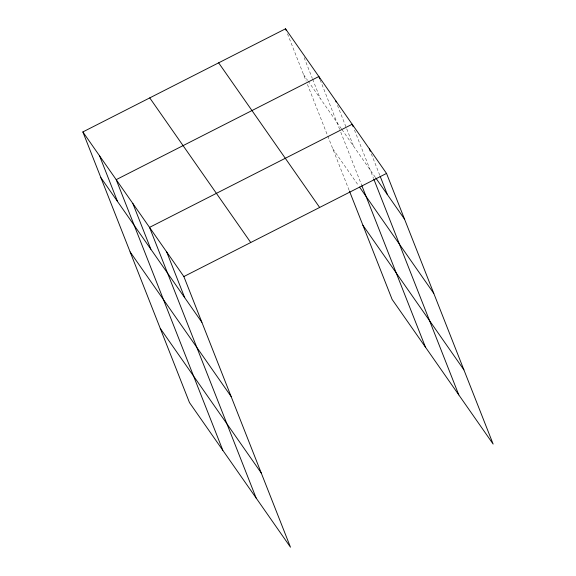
<?xml version="1.0" encoding="UTF-8"?>
<svg xmlns="http://www.w3.org/2000/svg" width="576" height="576" viewBox="0 0 576 576"><rect width="100%" height="100%" fill="white"/><g stroke="black" fill="none" stroke-linecap="round" stroke-linejoin="round"><path stroke-width="0.43" stroke-dasharray="2.88 2.16" d="M303.538 74.542L307.577 80.323M308.081 81.043L341.417 128.772M341.921 129.492L375.25 177.221M332.777 148.759L358.531 185.638M371.318 153.828L379.836 175.45M354.478 130.068L373.45 178.236M337.486 105.379L353.534 146.124M320.162 79.848L340.445 131.335M340.769 132.156L361.555 184.939M304.15 57.65L312.343 78.444M312.667 79.272L320.206 98.402M287.489 33.79L306.137 81.137M307.44 84.434L349.474 191.146"/><path stroke-width="0.86" d="M82.865 131.933L183.866 276.552L290.477 547.2L189.475 402.581L82.865 131.933L285.523 28.8L386.525 173.419L493.135 444.067L392.134 299.448L349.474 191.146M183.866 276.552L386.525 173.419M375.754 177.941L404.539 219.161M359.539 187.085L433.771 293.378M362.894 225.23L463.896 369.85M218.642 62.834L319.644 207.454M149.746 97.898L250.74 242.518M100.886 177.667L201.881 322.294M130.118 251.892L231.12 396.511M160.243 328.356L261.245 472.982M369.353 148.838L370.332 151.33M380.16 176.278L387.367 194.573M353.167 126.742L352.181 124.25L149.53 227.383L256.14 498.031M373.774 179.057L458.791 394.898M335.52 100.39L336.175 102.053M319.831 79.02L318.852 76.522L116.201 179.654L222.811 450.302M361.879 185.76L425.462 347.17M285.523 28.8L286.178 30.463M166.694 251.964L184.716 297.706M132.862 203.522L150.876 249.257M99.533 155.794L117.547 201.535"/></g></svg>
